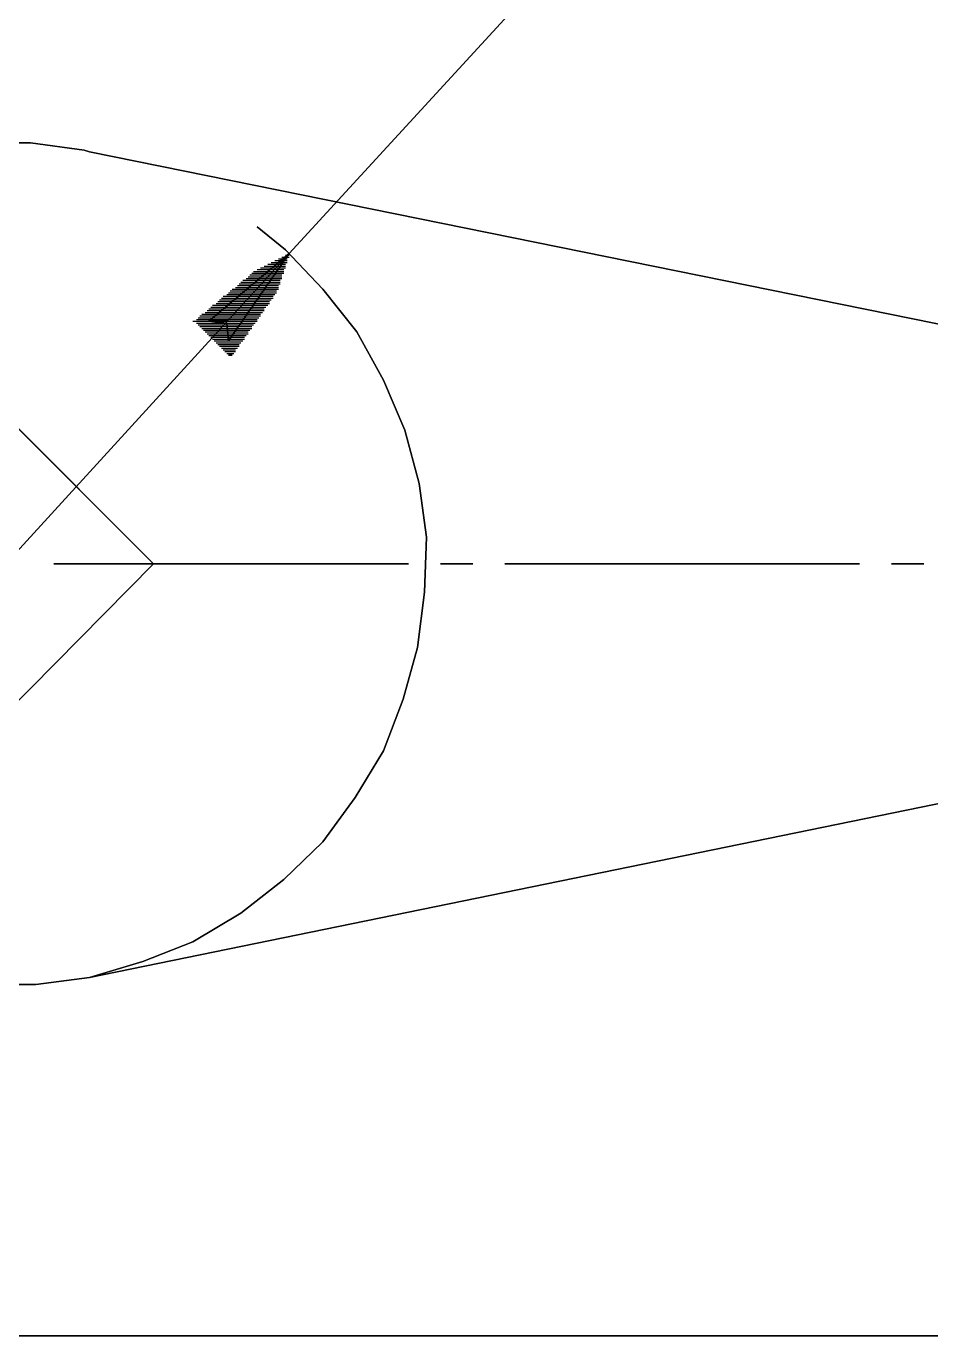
# Model space of a CAD drawing. Extents: x 1 to 210, y 1 to 298.
# Drawn here: x 108.3 to 151.3, y 195.8 to 258 of the extents above; entities that cross this region are included whole.
import ezdxf

# ---------------------------------------------------------------- set-up
doc = ezdxf.new("R2010")
doc.units = 0

msp = doc.modelspace()

# ---------------------------------------------------------------- linework, layer by layer
at = {"layer": 'P00015'}
msp.add_lwpolyline([(111.336669, 252.05266), (159.342664, 242.315991), (111.336669, 252.05266)], dxfattribs=at)
at = {"layer": 'P00016'}
msp.add_lwpolyline([(159.342664, 222.673327), (111.336669, 212.851995), (159.342664, 222.673327)], dxfattribs=at)
at = {"layer": 'P00019'}
msp.add_lwpolyline([(105.917997, 252.475992), (108.542664, 252.475992), (105.917997, 252.475992)], dxfattribs=at)
at = {"layer": 'P00020'}
msp.add_lwpolyline([(108.542664, 252.475992), (111.082668, 252.137328), (108.542664, 252.475992)], dxfattribs=at)
at = {"layer": 'P00021'}
msp.add_lwpolyline([(111.082668, 252.137328), (111.336669, 252.05266), (111.082668, 252.137328)], dxfattribs=at)
at = {"layer": 'P00055'}
msp.add_lwpolyline([(111.336669, 212.851995), (108.796665, 212.513326), (111.336669, 212.851995)], dxfattribs=at)
at = {"layer": 'P00056'}
msp.add_lwpolyline([(108.796665, 212.513326), (106.171997, 212.513326), (108.796665, 212.513326)], dxfattribs=at)
at = {"layer": 'P00075'}
msp.add_lwpolyline([(114.384663, 232.494659), (107.357336, 225.382663), (114.384663, 232.494659)], dxfattribs=at)
at = {"layer": 'P00076'}
msp.add_lwpolyline([(107.357336, 239.521992), (114.384663, 232.494659), (107.357336, 239.521992)], dxfattribs=at)
at = {"layer": 'P00092'}
msp.add_lwpolyline([(109.643329, 232.494659), (126.491999, 232.494659), (109.643329, 232.494659)], dxfattribs=at)
at = {"layer": 'P00093'}
msp.add_lwpolyline([(128.016002, 232.494659), (129.539994, 232.494659), (128.016002, 232.494659)], dxfattribs=at)
at = {"layer": 'P00094'}
msp.add_lwpolyline([(131.063996, 232.494659), (147.912666, 232.494659), (131.063996, 232.494659)], dxfattribs=at)
at = {"layer": 'P00095'}
msp.add_lwpolyline([(149.436658, 232.494659), (150.960661, 232.494659), (149.436658, 232.494659)], dxfattribs=at)
at = {"layer": 'P00105'}
msp.add_lwpolyline([(120.819326, 247.226662), (140.885328, 269.070659), (120.819326, 247.226662)], dxfattribs=at)
at = {"layer": 'P00106'}
msp.add_lwpolyline([(111.336669, 212.851995), (113.876662, 213.613996), (111.336669, 212.851995)], dxfattribs=at)
at = {"layer": 'P00107'}
msp.add_lwpolyline([(113.876662, 213.613996), (116.247329, 214.545329), (113.876662, 213.613996)], dxfattribs=at)
at = {"layer": 'P00108'}
msp.add_lwpolyline([(116.247329, 214.545329), (118.533333, 215.899995), (116.247329, 214.545329)], dxfattribs=at)
at = {"layer": 'P00109'}
msp.add_lwpolyline([(118.533333, 215.899995), (120.565326, 217.50866), (118.533333, 215.899995)], dxfattribs=at)
at = {"layer": 'P00110'}
msp.add_lwpolyline([(120.565326, 217.50866), (122.427992, 219.286658), (120.565326, 217.50866)], dxfattribs=at)
at = {"layer": 'P00111'}
msp.add_lwpolyline([(122.427992, 219.286658), (123.951995, 221.403325), (122.427992, 219.286658)], dxfattribs=at)
at = {"layer": 'P00112'}
msp.add_lwpolyline([(123.951995, 221.403325), (125.30666, 223.60466), (123.951995, 221.403325)], dxfattribs=at)
at = {"layer": 'P00113'}
msp.add_lwpolyline([(125.30666, 223.60466), (126.237999, 226.059996), (125.30666, 223.60466)], dxfattribs=at)
at = {"layer": 'P00114'}
msp.add_lwpolyline([(126.237999, 226.059996), (126.915326, 228.515326), (126.237999, 226.059996)], dxfattribs=at)
at = {"layer": 'P00115'}
msp.add_lwpolyline([(126.915326, 228.515326), (127.254, 231.139994), (126.915326, 228.515326)], dxfattribs=at)
at = {"layer": 'P00116'}
msp.add_lwpolyline([(127.254, 231.139994), (127.338664, 233.764661), (127.254, 231.139994)], dxfattribs=at)
at = {"layer": 'P00117'}
msp.add_lwpolyline([(127.338664, 233.764661), (127, 236.30466), (127.338664, 233.764661)], dxfattribs=at)
at = {"layer": 'P00118'}
msp.add_lwpolyline([(127, 236.30466), (126.322662, 238.844659), (127, 236.30466)], dxfattribs=at)
at = {"layer": 'P00119'}
msp.add_lwpolyline([(126.322662, 238.844659), (125.30666, 241.215326), (126.322662, 238.844659)], dxfattribs=at)
at = {"layer": 'P00120'}
msp.add_lwpolyline([(125.30666, 241.215326), (124.036669, 243.501325), (125.30666, 241.215326)], dxfattribs=at)
at = {"layer": 'P00121'}
msp.add_lwpolyline([(124.036669, 243.501325), (122.427992, 245.533328), (124.036669, 243.501325)], dxfattribs=at)
at = {"layer": 'P00122'}
msp.add_lwpolyline([(122.427992, 245.533328), (120.65, 247.395994), (122.427992, 245.533328)], dxfattribs=at)
at = {"layer": 'P00123'}
msp.add_lwpolyline([(120.65, 247.395994), (119.295335, 248.496659), (120.65, 247.395994)], dxfattribs=at)
at = {"layer": 'P00136'}
msp.add_lwpolyline([(114.384663, 232.494659), (88.9, 257.979328), (114.384663, 232.494659)], dxfattribs=at)
at = {"layer": 'P00238'}
msp.add_lwpolyline([(47.328668, 195.833998), (167.30133, 195.833998), (47.328668, 195.833998)], dxfattribs=at)
at = {"layer": 'P00368'}
msp.add_lwpolyline([(120.65, 247.141994), (120.819326, 247.141994)], dxfattribs=at)
at = {"layer": 'P00369'}
msp.add_lwpolyline([(120.480663, 247.057325), (120.819326, 247.057325)], dxfattribs=at)
at = {"layer": 'P00370'}
msp.add_lwpolyline([(120.311326, 246.972662), (120.734663, 246.972662)], dxfattribs=at)
at = {"layer": 'P00371'}
msp.add_lwpolyline([(120.141999, 246.887993), (120.734663, 246.887993)], dxfattribs=at)
at = {"layer": 'P00372'}
msp.add_lwpolyline([(119.972662, 246.803325), (120.734663, 246.803325)], dxfattribs=at)
at = {"layer": 'P00373'}
msp.add_lwpolyline([(119.803335, 246.718661), (120.65, 246.718661)], dxfattribs=at)
at = {"layer": 'P00374'}
msp.add_lwpolyline([(119.633998, 246.633993), (120.65, 246.633993)], dxfattribs=at)
at = {"layer": 'P00375'}
msp.add_lwpolyline([(119.464661, 246.549324), (120.65, 246.549324)], dxfattribs=at)
at = {"layer": 'P00376'}
msp.add_lwpolyline([(119.295335, 246.464661), (120.565326, 246.464661)], dxfattribs=at)
at = {"layer": 'P00377'}
msp.add_lwpolyline([(119.125997, 246.379992), (120.565326, 246.379992)], dxfattribs=at)
at = {"layer": 'P00378'}
msp.add_lwpolyline([(119.041334, 246.295329), (120.565326, 246.295329)], dxfattribs=at)
at = {"layer": 'P00379'}
msp.add_lwpolyline([(118.95666, 246.210661), (120.480663, 246.210661)], dxfattribs=at)
at = {"layer": 'P00380'}
msp.add_lwpolyline([(118.871997, 246.125992), (120.480663, 246.125992)], dxfattribs=at)
at = {"layer": 'P00381'}
msp.add_lwpolyline([(118.787334, 246.041329), (120.480663, 246.041329)], dxfattribs=at)
at = {"layer": 'P00382'}
msp.add_lwpolyline([(118.617997, 245.95666), (120.396, 245.95666)], dxfattribs=at)
at = {"layer": 'P00383'}
msp.add_lwpolyline([(118.533333, 245.871992), (120.396, 245.871992)], dxfattribs=at)
at = {"layer": 'P00384'}
msp.add_lwpolyline([(118.448659, 245.787328), (120.396, 245.787328)], dxfattribs=at)
at = {"layer": 'P00385'}
msp.add_lwpolyline([(118.363996, 245.70266), (120.311326, 245.70266)], dxfattribs=at)
at = {"layer": 'P00386'}
msp.add_lwpolyline([(118.279333, 245.617991), (120.311326, 245.617991)], dxfattribs=at)
at = {"layer": 'P00387'}
msp.add_lwpolyline([(118.109996, 245.533328), (120.311326, 245.533328)], dxfattribs=at)
at = {"layer": 'P00388'}
msp.add_lwpolyline([(118.025332, 245.448659), (120.226662, 245.448659)], dxfattribs=at)
at = {"layer": 'P00389'}
msp.add_lwpolyline([(117.940669, 245.363991), (120.226662, 245.363991)], dxfattribs=at)
at = {"layer": 'P00390'}
msp.add_lwpolyline([(117.855995, 245.279328), (120.141999, 245.279328)], dxfattribs=at)
at = {"layer": 'P00391'}
msp.add_lwpolyline([(117.686669, 245.194659), (120.057336, 245.194659)], dxfattribs=at)
at = {"layer": 'P00392'}
msp.add_lwpolyline([(117.601995, 245.109996), (120.057336, 245.109996)], dxfattribs=at)
at = {"layer": 'P00393'}
msp.add_lwpolyline([(117.517332, 245.025327), (119.972662, 245.025327)], dxfattribs=at)
at = {"layer": 'P00394'}
msp.add_lwpolyline([(117.432668, 244.940658), (119.887999, 244.940658)], dxfattribs=at)
at = {"layer": 'P00395'}
msp.add_lwpolyline([(117.347994, 244.855995), (119.887999, 244.855995)], dxfattribs=at)
at = {"layer": 'P00396'}
msp.add_lwpolyline([(117.178668, 244.771327), (119.803335, 244.771327)], dxfattribs=at)
at = {"layer": 'P00397'}
msp.add_lwpolyline([(117.093994, 244.686658), (119.718661, 244.686658)], dxfattribs=at)
at = {"layer": 'P00398'}
msp.add_lwpolyline([(117.009331, 244.601995), (119.633998, 244.601995)], dxfattribs=at)
at = {"layer": 'P00399'}
msp.add_lwpolyline([(116.924668, 244.517326), (119.633998, 244.517326)], dxfattribs=at)
at = {"layer": 'P00400'}
msp.add_lwpolyline([(116.839994, 244.432658), (119.549335, 244.432658)], dxfattribs=at)
at = {"layer": 'P00401'}
msp.add_lwpolyline([(116.670667, 244.347994), (119.464661, 244.347994)], dxfattribs=at)
at = {"layer": 'P00402'}
msp.add_lwpolyline([(116.585993, 244.263326), (119.464661, 244.263326)], dxfattribs=at)
at = {"layer": 'P00403'}
msp.add_lwpolyline([(116.50133, 244.178663), (119.379998, 244.178663)], dxfattribs=at)
at = {"layer": 'P00404'}
msp.add_lwpolyline([(116.416667, 244.093994), (119.295335, 244.093994)], dxfattribs=at)
at = {"layer": 'P00405'}
msp.add_lwpolyline([(116.247329, 244.009325), (119.295335, 244.009325)], dxfattribs=at)
at = {"layer": 'P00406'}
msp.add_lwpolyline([(116.416667, 243.924662), (119.210661, 243.924662)], dxfattribs=at)
at = {"layer": 'P00407'}
msp.add_lwpolyline([(116.50133, 243.839994), (119.125997, 243.839994)], dxfattribs=at)
at = {"layer": 'P00408'}
msp.add_lwpolyline([(116.585993, 243.755325), (119.041334, 243.755325)], dxfattribs=at)
at = {"layer": 'P00409'}
msp.add_lwpolyline([(116.670667, 243.670662), (119.041334, 243.670662)], dxfattribs=at)
at = {"layer": 'P00410'}
msp.add_lwpolyline([(116.75533, 243.585993), (118.95666, 243.585993)], dxfattribs=at)
at = {"layer": 'P00411'}
msp.add_lwpolyline([(116.839994, 243.501325), (118.871997, 243.501325)], dxfattribs=at)
at = {"layer": 'P00412'}
msp.add_lwpolyline([(116.924668, 243.416661), (118.871997, 243.416661)], dxfattribs=at)
at = {"layer": 'P00413'}
msp.add_lwpolyline([(117.009331, 243.331993), (118.787334, 243.331993)], dxfattribs=at)
at = {"layer": 'P00414'}
msp.add_lwpolyline([(117.093994, 243.247329), (118.70266, 243.247329)], dxfattribs=at)
at = {"layer": 'P00415'}
msp.add_lwpolyline([(117.178668, 243.162661), (118.70266, 243.162661)], dxfattribs=at)
at = {"layer": 'P00416'}
msp.add_lwpolyline([(117.263331, 243.077992), (118.617997, 243.077992)], dxfattribs=at)
at = {"layer": 'P00417'}
msp.add_lwpolyline([(117.347994, 242.993329), (118.533333, 242.993329)], dxfattribs=at)
at = {"layer": 'P00418'}
msp.add_lwpolyline([(117.432668, 242.90866), (118.448659, 242.90866)], dxfattribs=at)
at = {"layer": 'P00419'}
msp.add_lwpolyline([(117.517332, 242.823992), (118.448659, 242.823992)], dxfattribs=at)
at = {"layer": 'P00420'}
msp.add_lwpolyline([(117.601995, 242.739329), (118.363996, 242.739329)], dxfattribs=at)
at = {"layer": 'P00421'}
msp.add_lwpolyline([(117.686669, 242.65466), (118.279333, 242.65466)], dxfattribs=at)
at = {"layer": 'P00422'}
msp.add_lwpolyline([(117.771332, 242.569991), (118.279333, 242.569991)], dxfattribs=at)
at = {"layer": 'P00423'}
msp.add_lwpolyline([(117.855995, 242.485328), (118.194659, 242.485328)], dxfattribs=at)
at = {"layer": 'P00424'}
msp.add_lwpolyline([(117.940669, 242.40066), (118.109996, 242.40066), (117.940669, 242.40066)], dxfattribs=at)
at = {"layer": 'P00425'}
msp.add_lwpolyline([(120.819326, 247.226662), (117.940669, 243.077992), (120.819326, 247.226662)], dxfattribs=at)
at = {"layer": 'P00426'}
msp.add_lwpolyline([(117.940669, 243.077992), (117.855995, 243.924662), (117.940669, 243.077992)], dxfattribs=at)
at = {"layer": 'P00427'}
msp.add_lwpolyline([(117.855995, 243.924662), (117.009331, 244.009325), (117.855995, 243.924662)], dxfattribs=at)
at = {"layer": 'P00428'}
msp.add_lwpolyline([(117.009331, 244.009325), (120.819326, 247.226662), (117.009331, 244.009325)], dxfattribs=at)
at = {"layer": 'P00429'}
msp.add_lwpolyline([(120.565326, 246.887993), (120.65, 246.887993)], dxfattribs=at)
at = {"layer": 'P00430'}
msp.add_lwpolyline([(120.480663, 246.803325), (120.565326, 246.803325)], dxfattribs=at)
at = {"layer": 'P00431'}
msp.add_lwpolyline([(120.396, 246.718661), (120.480663, 246.718661)], dxfattribs=at)
at = {"layer": 'P00432'}
msp.add_lwpolyline([(120.311326, 246.633993), (120.480663, 246.633993)], dxfattribs=at)
at = {"layer": 'P00433'}
msp.add_lwpolyline([(120.226662, 246.549324), (120.396, 246.549324)], dxfattribs=at)
at = {"layer": 'P00434'}
msp.add_lwpolyline([(120.141999, 246.464661), (120.311326, 246.464661)], dxfattribs=at)
at = {"layer": 'P00435'}
msp.add_lwpolyline([(120.141999, 246.379992), (120.311326, 246.379992)], dxfattribs=at)
at = {"layer": 'P00436'}
msp.add_lwpolyline([(120.057336, 246.295329), (120.226662, 246.295329)], dxfattribs=at)
at = {"layer": 'P00437'}
msp.add_lwpolyline([(119.972662, 246.210661), (120.141999, 246.210661)], dxfattribs=at)
at = {"layer": 'P00438'}
msp.add_lwpolyline([(119.887999, 246.125992), (120.057336, 246.125992)], dxfattribs=at)
at = {"layer": 'P00439'}
msp.add_lwpolyline([(119.803335, 246.041329), (120.057336, 246.041329)], dxfattribs=at)
at = {"layer": 'P00440'}
msp.add_lwpolyline([(119.718661, 245.95666), (119.972662, 245.95666)], dxfattribs=at)
at = {"layer": 'P00441'}
msp.add_lwpolyline([(119.633998, 245.871992), (119.887999, 245.871992)], dxfattribs=at)
at = {"layer": 'P00442'}
msp.add_lwpolyline([(119.549335, 245.787328), (119.887999, 245.787328)], dxfattribs=at)
at = {"layer": 'P00443'}
msp.add_lwpolyline([(119.464661, 245.70266), (119.803335, 245.70266)], dxfattribs=at)
at = {"layer": 'P00444'}
msp.add_lwpolyline([(119.379998, 245.617991), (119.718661, 245.617991)], dxfattribs=at)
at = {"layer": 'P00445'}
msp.add_lwpolyline([(119.379998, 245.533328), (119.718661, 245.533328)], dxfattribs=at)
at = {"layer": 'P00446'}
msp.add_lwpolyline([(119.295335, 245.448659), (119.633998, 245.448659)], dxfattribs=at)
at = {"layer": 'P00447'}
msp.add_lwpolyline([(119.210661, 245.363991), (119.549335, 245.363991)], dxfattribs=at)
at = {"layer": 'P00448'}
msp.add_lwpolyline([(119.125997, 245.279328), (119.549335, 245.279328)], dxfattribs=at)
at = {"layer": 'P00449'}
msp.add_lwpolyline([(119.041334, 245.194659), (119.464661, 245.194659)], dxfattribs=at)
at = {"layer": 'P00450'}
msp.add_lwpolyline([(118.95666, 245.109996), (119.379998, 245.109996)], dxfattribs=at)
at = {"layer": 'P00451'}
msp.add_lwpolyline([(118.871997, 245.025327), (119.295335, 245.025327)], dxfattribs=at)
at = {"layer": 'P00452'}
msp.add_lwpolyline([(118.787334, 244.940658), (119.295335, 244.940658)], dxfattribs=at)
at = {"layer": 'P00453'}
msp.add_lwpolyline([(118.70266, 244.855995), (119.210661, 244.855995)], dxfattribs=at)
at = {"layer": 'P00454'}
msp.add_lwpolyline([(118.617997, 244.771327), (119.125997, 244.771327)], dxfattribs=at)
at = {"layer": 'P00455'}
msp.add_lwpolyline([(118.617997, 244.686658), (119.125997, 244.686658)], dxfattribs=at)
at = {"layer": 'P00456'}
msp.add_lwpolyline([(118.533333, 244.601995), (119.041334, 244.601995)], dxfattribs=at)
at = {"layer": 'P00457'}
msp.add_lwpolyline([(118.448659, 244.517326), (118.95666, 244.517326)], dxfattribs=at)
at = {"layer": 'P00458'}
msp.add_lwpolyline([(118.363996, 244.432658), (118.95666, 244.432658)], dxfattribs=at)
at = {"layer": 'P00459'}
msp.add_lwpolyline([(118.279333, 244.347994), (118.871997, 244.347994)], dxfattribs=at)
at = {"layer": 'P00460'}
msp.add_lwpolyline([(118.194659, 244.263326), (118.787334, 244.263326)], dxfattribs=at)
at = {"layer": 'P00461'}
msp.add_lwpolyline([(118.109996, 244.178663), (118.787334, 244.178663)], dxfattribs=at)
at = {"layer": 'P00462'}
msp.add_lwpolyline([(118.025332, 244.093994), (118.70266, 244.093994)], dxfattribs=at)
at = {"layer": 'P00463'}
msp.add_lwpolyline([(117.940669, 244.009325), (118.617997, 244.009325)], dxfattribs=at)
at = {"layer": 'P00464'}
msp.add_lwpolyline([(117.855995, 243.924662), (118.533333, 243.924662)], dxfattribs=at)
at = {"layer": 'P00465'}
msp.add_lwpolyline([(117.940669, 243.839994), (118.533333, 243.839994)], dxfattribs=at)
at = {"layer": 'P00466'}
msp.add_lwpolyline([(117.940669, 243.755325), (118.448659, 243.755325)], dxfattribs=at)
at = {"layer": 'P00467'}
msp.add_lwpolyline([(117.940669, 243.670662), (118.363996, 243.670662)], dxfattribs=at)
at = {"layer": 'P00468'}
msp.add_lwpolyline([(117.940669, 243.585993), (118.363996, 243.585993)], dxfattribs=at)
at = {"layer": 'P00469'}
msp.add_lwpolyline([(117.940669, 243.501325), (118.279333, 243.501325)], dxfattribs=at)
at = {"layer": 'P00470'}
msp.add_lwpolyline([(117.940669, 243.416661), (118.194659, 243.416661)], dxfattribs=at)
at = {"layer": 'P00471'}
msp.add_lwpolyline([(117.940669, 243.331993), (118.194659, 243.331993)], dxfattribs=at)
at = {"layer": 'P00472'}
msp.add_lwpolyline([(117.940669, 243.247329), (118.109996, 243.247329)], dxfattribs=at)
at = {"layer": 'P00473'}
msp.add_lwpolyline([(117.940669, 243.162661), (118.025332, 243.162661), (117.940669, 243.162661)], dxfattribs=at)
at = {"layer": 'P00474'}
msp.add_lwpolyline([(120.734663, 247.141994), (120.819326, 247.141994)], dxfattribs=at)
at = {"layer": 'P00475'}
msp.add_lwpolyline([(120.65, 247.057325), (120.734663, 247.057325)], dxfattribs=at)
at = {"layer": 'P00476'}
msp.add_lwpolyline([(120.565326, 246.972662), (120.65, 246.972662)], dxfattribs=at)
at = {"layer": 'P00477'}
msp.add_lwpolyline([(120.480663, 246.887993), (120.565326, 246.887993)], dxfattribs=at)
at = {"layer": 'P00478'}
msp.add_lwpolyline([(120.396, 246.803325), (120.480663, 246.803325)], dxfattribs=at)
at = {"layer": 'P00479'}
msp.add_lwpolyline([(120.226662, 246.718661), (120.396, 246.718661)], dxfattribs=at)
at = {"layer": 'P00480'}
msp.add_lwpolyline([(120.141999, 246.633993), (120.311326, 246.633993)], dxfattribs=at)
at = {"layer": 'P00481'}
msp.add_lwpolyline([(120.057336, 246.549324), (120.226662, 246.549324)], dxfattribs=at)
at = {"layer": 'P00482'}
msp.add_lwpolyline([(119.972662, 246.464661), (120.141999, 246.464661)], dxfattribs=at)
at = {"layer": 'P00483'}
msp.add_lwpolyline([(119.887999, 246.379992), (120.141999, 246.379992)], dxfattribs=at)
at = {"layer": 'P00484'}
msp.add_lwpolyline([(119.718661, 246.295329), (120.057336, 246.295329)], dxfattribs=at)
at = {"layer": 'P00485'}
msp.add_lwpolyline([(119.633998, 246.210661), (119.972662, 246.210661)], dxfattribs=at)
at = {"layer": 'P00486'}
msp.add_lwpolyline([(119.549335, 246.125992), (119.887999, 246.125992)], dxfattribs=at)
at = {"layer": 'P00487'}
msp.add_lwpolyline([(119.464661, 246.041329), (119.803335, 246.041329)], dxfattribs=at)
at = {"layer": 'P00488'}
msp.add_lwpolyline([(119.379998, 245.95666), (119.718661, 245.95666)], dxfattribs=at)
at = {"layer": 'P00489'}
msp.add_lwpolyline([(119.295335, 245.871992), (119.633998, 245.871992)], dxfattribs=at)
at = {"layer": 'P00490'}
msp.add_lwpolyline([(119.125997, 245.787328), (119.549335, 245.787328)], dxfattribs=at)
at = {"layer": 'P00491'}
msp.add_lwpolyline([(119.041334, 245.70266), (119.464661, 245.70266)], dxfattribs=at)
at = {"layer": 'P00492'}
msp.add_lwpolyline([(118.95666, 245.617991), (119.379998, 245.617991)], dxfattribs=at)
at = {"layer": 'P00493'}
msp.add_lwpolyline([(118.871997, 245.533328), (119.379998, 245.533328)], dxfattribs=at)
at = {"layer": 'P00494'}
msp.add_lwpolyline([(118.787334, 245.448659), (119.295335, 245.448659)], dxfattribs=at)
at = {"layer": 'P00495'}
msp.add_lwpolyline([(118.617997, 245.363991), (119.210661, 245.363991)], dxfattribs=at)
at = {"layer": 'P00496'}
msp.add_lwpolyline([(118.533333, 245.279328), (119.125997, 245.279328)], dxfattribs=at)
at = {"layer": 'P00497'}
msp.add_lwpolyline([(118.448659, 245.194659), (119.041334, 245.194659)], dxfattribs=at)
at = {"layer": 'P00498'}
msp.add_lwpolyline([(118.363996, 245.109996), (118.95666, 245.109996)], dxfattribs=at)
at = {"layer": 'P00499'}
msp.add_lwpolyline([(118.279333, 245.025327), (118.871997, 245.025327)], dxfattribs=at)
at = {"layer": 'P00500'}
msp.add_lwpolyline([(118.194659, 244.940658), (118.787334, 244.940658)], dxfattribs=at)
at = {"layer": 'P00501'}
msp.add_lwpolyline([(118.025332, 244.855995), (118.70266, 244.855995)], dxfattribs=at)
at = {"layer": 'P00502'}
msp.add_lwpolyline([(117.940669, 244.771327), (118.617997, 244.771327)], dxfattribs=at)
at = {"layer": 'P00503'}
msp.add_lwpolyline([(117.855995, 244.686658), (118.617997, 244.686658)], dxfattribs=at)
at = {"layer": 'P00504'}
msp.add_lwpolyline([(117.771332, 244.601995), (118.533333, 244.601995)], dxfattribs=at)
at = {"layer": 'P00505'}
msp.add_lwpolyline([(117.686669, 244.517326), (118.448659, 244.517326)], dxfattribs=at)
at = {"layer": 'P00506'}
msp.add_lwpolyline([(117.517332, 244.432658), (118.363996, 244.432658)], dxfattribs=at)
at = {"layer": 'P00507'}
msp.add_lwpolyline([(117.432668, 244.347994), (118.279333, 244.347994)], dxfattribs=at)
at = {"layer": 'P00508'}
msp.add_lwpolyline([(117.347994, 244.263326), (118.194659, 244.263326)], dxfattribs=at)
at = {"layer": 'P00509'}
msp.add_lwpolyline([(117.263331, 244.178663), (118.109996, 244.178663)], dxfattribs=at)
at = {"layer": 'P00510'}
msp.add_lwpolyline([(117.178668, 244.093994), (118.025332, 244.093994)], dxfattribs=at)
at = {"layer": 'P00511'}
msp.add_lwpolyline([(117.009331, 244.009325), (117.940669, 244.009325), (117.009331, 244.009325)], dxfattribs=at)
at = {"layer": 'P00512'}
msp.add_lwpolyline([(107.357336, 232.494659), (120.819326, 247.226662), (107.357336, 232.494659)], dxfattribs=at)
at = {"layer": 'P00513'}
msp.add_lwpolyline([(111.336669, 212.851995), (113.876662, 213.613996), (111.336669, 212.851995)], dxfattribs=at)
at = {"layer": 'P00514'}
msp.add_lwpolyline([(113.876662, 213.613996), (116.247329, 214.545329), (113.876662, 213.613996)], dxfattribs=at)
at = {"layer": 'P00515'}
msp.add_lwpolyline([(116.247329, 214.545329), (118.533333, 215.899995), (116.247329, 214.545329)], dxfattribs=at)
at = {"layer": 'P00516'}
msp.add_lwpolyline([(118.533333, 215.899995), (120.565326, 217.50866), (118.533333, 215.899995)], dxfattribs=at)
at = {"layer": 'P00517'}
msp.add_lwpolyline([(120.565326, 217.50866), (122.427992, 219.286658), (120.565326, 217.50866)], dxfattribs=at)
at = {"layer": 'P00518'}
msp.add_lwpolyline([(122.427992, 219.286658), (123.951995, 221.403325), (122.427992, 219.286658)], dxfattribs=at)
at = {"layer": 'P00519'}
msp.add_lwpolyline([(123.951995, 221.403325), (125.30666, 223.60466), (123.951995, 221.403325)], dxfattribs=at)
at = {"layer": 'P00520'}
msp.add_lwpolyline([(125.30666, 223.60466), (126.237999, 226.059996), (125.30666, 223.60466)], dxfattribs=at)
at = {"layer": 'P00521'}
msp.add_lwpolyline([(126.237999, 226.059996), (126.915326, 228.515326), (126.237999, 226.059996)], dxfattribs=at)
at = {"layer": 'P00522'}
msp.add_lwpolyline([(126.915326, 228.515326), (127.254, 231.139994), (126.915326, 228.515326)], dxfattribs=at)
at = {"layer": 'P00523'}
msp.add_lwpolyline([(127.254, 231.139994), (127.338664, 233.764661), (127.254, 231.139994)], dxfattribs=at)
at = {"layer": 'P00524'}
msp.add_lwpolyline([(127.338664, 233.764661), (127, 236.30466), (127.338664, 233.764661)], dxfattribs=at)
at = {"layer": 'P00525'}
msp.add_lwpolyline([(127, 236.30466), (126.322662, 238.844659), (127, 236.30466)], dxfattribs=at)
at = {"layer": 'P00526'}
msp.add_lwpolyline([(126.322662, 238.844659), (125.30666, 241.215326), (126.322662, 238.844659)], dxfattribs=at)
at = {"layer": 'P00527'}
msp.add_lwpolyline([(125.30666, 241.215326), (124.036669, 243.501325), (125.30666, 241.215326)], dxfattribs=at)
at = {"layer": 'P00528'}
msp.add_lwpolyline([(124.036669, 243.501325), (122.427992, 245.533328), (124.036669, 243.501325)], dxfattribs=at)
at = {"layer": 'P00529'}
msp.add_lwpolyline([(122.427992, 245.533328), (120.65, 247.395994), (122.427992, 245.533328)], dxfattribs=at)
at = {"layer": 'P00530'}
msp.add_lwpolyline([(120.65, 247.395994), (119.295335, 248.496659), (120.65, 247.395994)], dxfattribs=at)

doc.saveas('drawing.dxf')
